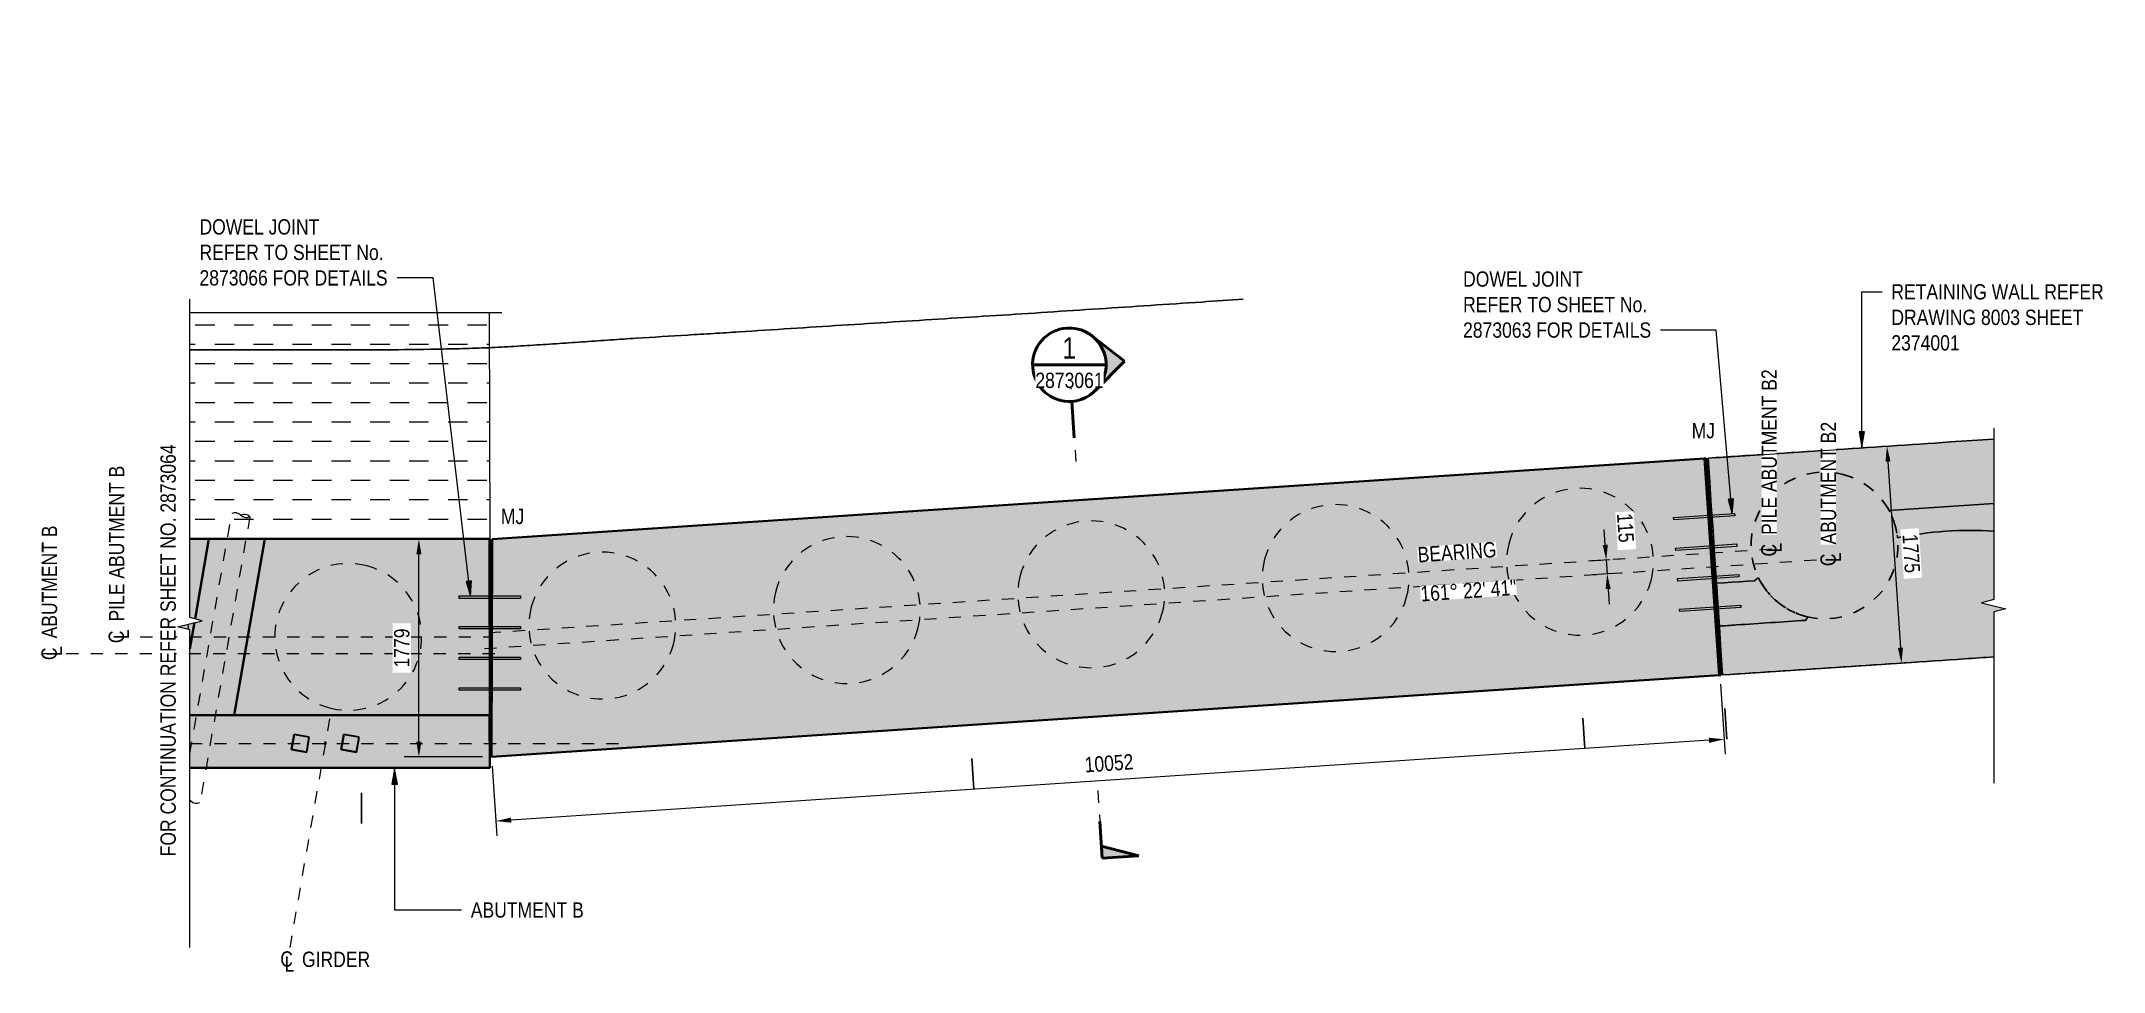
# Model space of a CAD drawing. Header units: metres. Extents: x 0 to 40, y 3 to 550.
# Drawn here: x 2.12 to 18.96, y 542.52 to 550.12 of the extents above.
import ezdxf

# ---------------------------------------------------------------- set-up
doc = ezdxf.new("R2010")
doc.units = ezdxf.units.M
for name, pattern in [('Dot_Section Line', [0.02, 0, -0.02]), ('Hidden', [0.004, 0.003, -0.001]), ('JacobsCenter', [0.015, 0.009, -0.0015, 0.003, -0.0015]), ('JacobsDash', [0.0045, 0.003, -0.0015]), ('JacobsGridLine', [0.0145, 0.01, -0.001, 0.0025, -0.001])]:
    doc.linetypes.add(name, pattern=pattern)
doc.layers.get('Defpoints').update_dxf_attribs({"color": 41})
for name, color, linetype, lineweight in [('A-ANNO-DIMS', 7, 'Continuous', 9), ('A-ANNO-NOTE', 7, 'Continuous', 9), ('A-DETL', 7, 'Continuous', 13), ('A-DETL-GENF', 7, 'Continuous', 9), ('A-GENM', 7, 'Continuous', 35), ('G-ANNO-TEXT', 7, 'Continuous', 9), ('S-BEAM', 7, 'Continuous', 50), ('S-BEAM-HDLN', 7, 'JacobsDash', 18), ('S-FNDN', 7, 'Continuous', 50), ('S-FNDN-HDLN', 7, 'JacobsDash', 18), ('S-GRID', 7, 'Continuous', 9)]:
    doc.layers.add(name, color=color, linetype=linetype, lineweight=lineweight)
doc.layers.add('G-ANNO-SYMB', color=7, linetype='Continuous', lineweight=35, true_color=0x0080ff)
doc.styles.add('Arial Narrow_2', font='ARIALN.TTF', dxfattribs={"height": 0.125})
doc.styles.add('Arial Narrow_3', font='ARIALN.TTF', dxfattribs={"height": 0.0025})
doc.styles.add('Arial Narrow_4', font='ARIALN.TTF', dxfattribs={"height": 0.125})
doc.styles.add('Arial Narrow_5', font='ARIALN.TTF', dxfattribs={"height": 0.175})
doc.dimstyles.new('Dimension_Standard_O__mm_', dxfattribs={"dimscale": 0.3048, "dimtxt": 0.127929, "dimasz": 0.410105, "dimexe": 0.393701, "dimexo": 0.246063, "dimgap": 0.246063, "dimtad": 1, "dimdec": 0, "dimlfac": 1000, "dimzin": 0, "dimdsep": 46, "dimtxsty": 'Arial Narrow_4', "dimsah": 1, "dimcen": 0.09, "dimaunit": 1, "dimadec": 4, "dimazin": 0, "dimtfac": 1, "dimtdec": 4, "dimtix": 1, "dimtmove": 2, "dimatfit": 3, "dimfxl": 1, "dimtvp": 1, "dimtfill": 1, "dimtolj": 1, "dimtzin": 0, "dimlwd": 18, "dimlwe": 18, "dimarcsym": 2})
doc.dimstyles.new('Dimension_Standard_O__mm__1', dxfattribs={"dimscale": 0.3048, "dimtxt": 0.127929, "dimasz": 0.410105, "dimexe": 0.393701, "dimexo": 0.246063, "dimgap": 0.246063, "dimtad": 1, "dimdec": 0, "dimlfac": 1000, "dimzin": 0, "dimdsep": 46, "dimtxsty": 'Arial Narrow_2', "dimsah": 1, "dimcen": 0.09, "dimaunit": 1, "dimadec": 4, "dimazin": 0, "dimtfac": 1, "dimtdec": 4, "dimtix": 1, "dimtmove": 0, "dimatfit": 3, "dimfxl": 1, "dimtvp": 1, "dimtfill": 1, "dimtolj": 1, "dimtzin": 0, "dimlwd": 18, "dimlwe": 18, "dimarcsym": 2})

# ---------------------------------------------------------------- blocks, each defined once
blk = doc.blocks.new('Foundations-Piles - Px-1200-66435275-DRG-2873065 - ABUTMENT B2 CONCRETE PLAN')
at = {"layer": 'A-GENM', "color": 253, "linetype": 'Hidden', "lineweight": 25, "true_color": 0xb4b4b3}
for start, end in [(0, 180), (180, 0)]:
    blk.add_arc((0, 0), 0.6, start, end, dxfattribs=at)
blk = doc.blocks.new('Top of Pavement - RL A - Top of Pavement - RL A-68818558-DRG-2873065 - ABUTMENT B2 CONCRETE PLAN')
at = {"layer": 'A-GENM', "color": 253, "lineweight": 25, "true_color": 0xa3a3a3}
blk.add_open_spline([(144.772, 10.987), (144.796, 10.896), (144.856, 10.67), (144.952, 10.308), (145.06, 9.901), (145.168, 9.494), (145.261, 9.156), (145.339, 8.886), (145.399, 8.685), (145.463, 8.484), (145.529, 8.284), (145.597, 8.085), (145.665, 7.886), (145.733, 7.687), (145.822, 7.422), (145.911, 7.155), (145.999, 6.889), (146.088, 6.624), (146.2, 6.291), (146.334, 5.892), (146.467, 5.494), (146.601, 5.095), (146.734, 4.696), (146.868, 4.297), (147.003, 3.899), (147.137, 3.5), (147.263, 3.127), (147.345, 2.887), (147.381, 2.78)], degree=3, knots=[0.61367853, 0.61367853, 0.61367853, 0.61367853, 0.61560694, 0.61849711, 0.62138728, 0.62427746, 0.62716763, 0.62861272, 0.6300578, 0.63150289, 0.63294798, 0.63439306, 0.63583815, 0.63728324, 0.63872832, 0.6416185, 0.64306358, 0.64450867, 0.64739884, 0.65028902, 0.65317919, 0.65606936, 0.65895954, 0.66184971, 0.66473988, 0.66763006, 0.67052023, 0.6728593, 0.6728593, 0.6728593, 0.6728593], dxfattribs=at)
blk = doc.blocks.new('T2DPAA-T2D-C3S-RS-M3D-100334_rvt-1-DRG-2873065 - ABUTMENT B2 CONCRETE PLAN')
at = {"layer": 'A-GENM', "lineweight": 5, "true_color": 0xf0f0e3, "transparency": 33554458}
blk.add_hatch(color=7, dxfattribs=at).paths.add_polyline_path([(-1094.977, 544.943), (-1092.763, 545.091), (-1092.763, 545.458), (-1092.663, 545.483), (-1092.863, 545.533), (-1092.763, 545.558), (-1092.763, 546.87), (-1095.095, 546.714), (-1094.977, 544.943)])
at = {"layer": 'A-ANNO-NOTE', "color": 253, "lineweight": 25, "true_color": 0xa3a3a3}
for p, q in [((-1094.958, 544.669), (-1094.942, 544.419)), ((-1094.958, 544.669), (-1094.942, 544.419)), ((-1096.118, 544.591), (-1096.101, 544.342)), ((-1096.118, 544.591), (-1096.101, 544.342)), ((-1101.107, 544.26), (-1101.091, 544.011)), ((-1101.107, 544.26), (-1101.091, 544.011)), ((-1106.09, 543.979), (-1106.09, 543.729)), ((-1106.09, 543.979), (-1106.09, 543.729))]:
    blk.add_line(p, q, dxfattribs=at)
at = {"layer": 'A-GENM', "color": 253, "lineweight": 25, "true_color": 0xb4b4b3}
blk.add_line((-1092.763, 546.343), (-1093.618, 546.286), dxfattribs=at)
at = {"layer": 'A-GENM', "color": 253, "lineweight": 25, "true_color": 0xb4b4b3, "flags": 128}
for points in [[(-1095.095, 546.714), (-1095.082, 546.517), (-1095.069, 546.321), (-1095.055, 546.124), (-1095.042, 545.927), (-1095.029, 545.73), (-1095.016, 545.533), (-1095.003, 545.337), (-1094.99, 545.14), (-1094.977, 544.943)], [(-1095.027, 545.692), (-1094.964, 545.696), (-1094.902, 545.7), (-1094.839, 545.704), (-1094.777, 545.708), (-1094.715, 545.712)], [(-1095.003, 545.342), (-1095.008, 545.412), (-1095.013, 545.482), (-1095.017, 545.552), (-1095.022, 545.622), (-1095.027, 545.692)], [(-1094.715, 545.712), (-1094.7, 545.726), (-1094.685, 545.739)], [(-1094.279, 545.416), (-1094.29, 545.403), (-1094.301, 545.389)]]:
    blk.add_lwpolyline(points, dxfattribs=at)
at = {"layer": 'A-GENM', "color": 253, "lineweight": 25, "true_color": 0xaeaeae, "flags": 128}
blk.add_lwpolyline([(-1094.977, 544.943), (-1094.99, 545.14), (-1095.003, 545.337), (-1095.016, 545.533), (-1095.029, 545.73), (-1095.042, 545.927), (-1095.055, 546.124), (-1095.069, 546.321), (-1095.082, 546.517), (-1095.095, 546.714)], dxfattribs=at)
at = {"layer": 'A-GENM', "color": 253, "lineweight": 25, "true_color": 0xb4b4b3}
for centre, radius, start, end in [((-1094.145, 546.001), 0.6, 27.1509, 28.4384), ((-1094.145, 546.001), 0.6, 19.2855, 23.8234), ((-1094.145, 546.001), 0.6, 11.4065, 15.8947), ((-1094.145, 546.001), 0.6, 6.0257, 8.0006), ((-1092.951, 543.124), 3, 86.3972, 101.485)]:
    blk.add_arc(centre, radius, start, end, dxfattribs=at)
for points, knots in [([(-1095.095, 546.714), (-1094.765, 546.736), (-1094.107, 546.78), (-1093.329, 546.832), (-1092.881, 546.862), (-1092.763, 546.87)], [0, 0, 0, 0, 0.05, 0.1, 0.1180175, 0.1180175, 0.1180175, 0.1180175]), ([(-1094.639, 545.661), (-1094.625, 545.64), (-1094.609, 545.619), (-1094.591, 545.599), (-1094.59, 545.598)], [0.1697735, 0.1697735, 0.1697735, 0.1697735, 0.3076923, 0.3183944, 0.3183944, 0.3183944, 0.3183944]), ([(-1094.522, 545.534), (-1094.505, 545.52), (-1094.484, 545.505), (-1094.463, 545.492), (-1094.46, 545.49)], [0.4918794, 0.4918794, 0.4918794, 0.4918794, 0.6153846, 0.6346993, 0.6346993, 0.6346993, 0.6346993]), ([(-1094.301, 545.389), (-1094.394, 545.383), (-1094.582, 545.37), (-1094.816, 545.355), (-1094.956, 545.345), (-1095.003, 545.342)], [0, 0, 0, 0, 0.4, 0.8, 1, 1, 1, 1]), ([(-1092.763, 545.091), (-1092.842, 545.085), (-1093.251, 545.058), (-1093.989, 545.009), (-1094.647, 544.965), (-1094.977, 544.943)], [0.8879353, 0.8879353, 0.8879353, 0.8879353, 0.9, 0.95, 1, 1, 1, 1])]:
    blk.add_open_spline(points, degree=3, knots=knots, dxfattribs=at)
at = {"layer": 'A-GENM', "color": 253, "lineweight": 25, "true_color": 0xaeaeae}
for points, knots in [([(-1095.095, 546.714), (-1094.436, 546.758), (-1093.659, 546.81), (-1092.881, 546.862), (-1092.763, 546.87)], [0, 0, 0, 0, 0.1, 0.1180175, 0.1180175, 0.1180175, 0.1180175]), ([(-1094.977, 544.943), (-1094.647, 544.965), (-1093.989, 545.009), (-1093.251, 545.058), (-1092.842, 545.085), (-1092.763, 545.091)], [0, 0, 0, 0, 0.05, 0.1, 0.1120647, 0.1120647, 0.1120647, 0.1120647])]:
    blk.add_open_spline(points, degree=3, knots=knots, dxfattribs=at)
at = {"layer": 'A-GENM', "color": 253, "lineweight": 25, "true_color": 0xb4b4b3}
for points in [[(-1094.685, 545.739), (-1094.685, 545.739), (-1094.685, 545.739), (-1094.685, 545.738)], [(-1094.684, 545.736), (-1094.671, 545.711), (-1094.658, 545.688), (-1094.642, 545.665)], [(-1094.585, 545.593), (-1094.568, 545.574), (-1094.549, 545.556), (-1094.529, 545.539)], [(-1094.452, 545.485), (-1094.43, 545.472), (-1094.408, 545.461), (-1094.384, 545.45)], [(-1094.375, 545.447), (-1094.352, 545.437), (-1094.328, 545.429), (-1094.304, 545.422)], [(-1094.294, 545.42), (-1094.289, 545.418), (-1094.284, 545.417), (-1094.279, 545.416)]]:
    blk.add_open_spline(points, degree=3, dxfattribs=at)
at = {"layer": 'A-GENM', "color": 253, "lineweight": 25, "true_color": 0xa3a3a3, "rotation": 75.11694444444424}
for name, p in [('Top of Pavement - RL A - Top of Pavement - RL A-68818558-DRG-2873065 - ABUTMENT B2 CONCRETE PLAN', (-1134.058, 404.862)), ('Foundations-Piles - Px-1200-66435275-DRG-2873065 - ABUTMENT B2 CONCRETE PLAN', (-1094.145, 546.001))]:
    blk.add_blockref(name, p, dxfattribs=at)
blk = doc.blocks.new('05_SFO_BPE_Twin_Pedestal_Sq125_CS_BR08-ABUT_B - 525 Wide Pedestal _125L x 125W x20H_-6054781-DRG-2873065 - ABUTMENT B2 CONCRETE PLAN')
at = {"layer": 'S-FNDN-HDLN', "lineweight": 35}
for p, q in [((-1106.396, 544.385), (-1106.386, 544.384)), ((-1106.386, 544.384), (-1106.389, 544.369)), ((-1106.388, 544.374), (-1106.386, 544.384)), ((-1106.386, 544.384), (-1106.383, 544.399)), ((-1106.376, 544.382), (-1106.386, 544.384))]:
    blk.add_line(p, q, dxfattribs=at)
blk = doc.blocks.new('01_SFO_FRP_Pile_CastInPlace_CS_BR08 - CAST-IN-PLACE PILE - 1200-8642320-DRG-2873065 - ABUTMENT B2 CONCRETE PLAN')
at = {"layer": 'S-FNDN-HDLN', "color": 253, "true_color": 0x9e9e9e}
for start, end in [(90, 270), (270, 90)]:
    blk.add_arc((0, 0), 0.6, start, end, dxfattribs=at)
blk = doc.blocks.new('01_SFO_FRP_Pile_CastInPlace_CS_BR08 - CAST-IN-PLACE PILE - 1200-8642276-DRG-2873065 - ABUTMENT B2 CONCRETE PLAN')
at = {"layer": 'S-FNDN-HDLN', "color": 253, "true_color": 0x9e9e9e}
blk.add_arc((0, 0), 0.6, 20.6737, 24.8451, dxfattribs=at)
blk = doc.blocks.new('01_SFO_FRP_Pile_CastInPlace_CS_BR08 - CAST-IN-PLACE PILE - 1200-8642523-DRG-2873065 - ABUTMENT B2 CONCRETE PLAN')
at = {"layer": 'S-FNDN-HDLN', "color": 253, "true_color": 0x9e9e9e}
for start, end in [(90, 270), (270, 90)]:
    blk.add_arc((0, 0), 0.6, start, end, dxfattribs=at)
blk = doc.blocks.new('01_SFO_FRP_Pile_CastInPlace_CS_BR08 - CAST-IN-PLACE PILE - 1200-8642364-DRG-2873065 - ABUTMENT B2 CONCRETE PLAN')
at = {"layer": 'S-FNDN-HDLN', "color": 253, "true_color": 0x9e9e9e}
for start, end in [(90, 270), (270, 90)]:
    blk.add_arc((0, 0), 0.6, start, end, dxfattribs=at)
blk = doc.blocks.new('01_SFO_FRP_Pile_CastInPlace_CS_BR08 - CAST-IN-PLACE PILE - 1200-8661263-DRG-2873065 - ABUTMENT B2 CONCRETE PLAN')
at = {"layer": 'S-FNDN-HDLN', "color": 253, "true_color": 0x9e9e9e}
for start, end in [(90, 270), (270, 90)]:
    blk.add_arc((0, 0), 0.6, start, end, dxfattribs=at)
blk = doc.blocks.new('01_SFO_FRP_Pile_CastInPlace_CS_BR08 - CAST-IN-PLACE PILE - 1200-8642427-DRG-2873065 - ABUTMENT B2 CONCRETE PLAN')
at = {"layer": 'S-FNDN-HDLN', "color": 253, "true_color": 0x9e9e9e}
for start, end in [(90, 270), (270, 90)]:
    blk.add_arc((0, 0), 0.6, start, end, dxfattribs=at)
blk = doc.blocks.new('01_SFO_FRP_Pile_CastInPlace_CS_BR08 - CAST-IN-PLACE PILE - 1200-8642486-DRG-2873065 - ABUTMENT B2 CONCRETE PLAN')
at = {"layer": 'S-FNDN-HDLN', "color": 253, "true_color": 0x9e9e9e}
for start, end in [(90, 270), (270, 90)]:
    blk.add_arc((0, 0), 0.6, start, end, dxfattribs=at)
blk = doc.blocks.new('CS_DET_Pile-Column_BreakLine - Tubular BreakLine-5603105-DRG-2873065 - ABUTMENT B2 CONCRETE PLAN')
at = {"layer": 'A-DETL-GENF', "lineweight": 18}
for centre, start, end in [((0.038, -0.05), 52.9573, 127.0427), ((0.113, -0.05), 52.9573, 127.0427), ((0.113, 0.05), 232.9573, 307.0427)]:
    blk.add_arc(centre, 0.0622, start, end, dxfattribs=at)
blk = doc.blocks.new('CS_DET_Pile-Column_BreakLine - Tubular BreakLine-6728243-DRG-2873065 - ABUTMENT B2 CONCRETE PLAN')
at = {"layer": 'A-DETL-GENF', "lineweight": 18}
for centre, radius, start, end in [((0.038, -0.05), 0.0622, 52.9573, 127.0427), ((0.113, -0.05), 0.0623, 118.4213, 127.0427), ((0.113, 0.05), 0.0623, 232.9573, 243.0804)]:
    blk.add_arc(centre, radius, start, end, dxfattribs=at)
blk = doc.blocks.new('BREAK LINE - INPUT VIEW SCALE_R13 - Std Break-7808832-DRG-2873065 - ABUTMENT B2 CONCRETE PLAN')
at = {"layer": 'A-DETL-GENF'}
blk.add_line((2.447, 0), (-0.1, 0), dxfattribs=at)
blk = doc.blocks.new('BREAK LINE - INPUT VIEW SCALE_R13 - Std Break-8009217-DRG-2873065 - ABUTMENT B2 CONCRETE PLAN')
at = {"layer": 'A-DETL-GENF'}
for p, q in [((2.58, 0), (-0.021, 0)), ((2.605, 0.1), (2.58, 0)), ((2.655, -0.1), (2.605, 0.1)), ((2.68, 0), (2.655, -0.1)), ((5.274, 0), (2.68, 0))]:
    blk.add_line(p, q, dxfattribs=at)
blk = doc.blocks.new('BREAK LINE - INPUT VIEW SCALE_R13 - Std Break-8201503-DRG-2873065 - ABUTMENT B2 CONCRETE PLAN')
at = {"layer": 'A-DETL-GENF'}
for p, q in [((-0.1, 0), (1.3, 0)), ((1.3, 0), (1.325, -0.1)), ((1.325, -0.1), (1.375, 0.1)), ((1.375, 0.1), (1.4, 0)), ((1.4, 0), (2.8, 0))]:
    blk.add_line(p, q, dxfattribs=at)
blk = doc.blocks.new('CS_Annot_Centreline Symbol2 - CS_Annot_Centreline Symbol-5074296-DRG-2873065 - ABUTMENT B2 CONCRETE PLAN')
at = {"layer": 'A-ANNO-NOTE', "char_height": 0.0025, "attachment_point": 1, "style": 'Arial Narrow_3'}
for s, insert, width in [('C  ', (-0.00109, 0.00476), 0.0044093), ('L', (-0.00041, 0.00392), 0.0019241)]:
    blk.add_mtext(s, dxfattribs=dict(at, insert=insert, width=width))
blk = doc.blocks.new('DIMBLOCK1-DRG-2873065 - ABUTMENT B2 CONCRETE PLAN')
at = {"layer": 'A-ANNO-DIMS', "color": 0, "lineweight": 18, "transparency": 16777216}
for p, q in [((14.889, 546.007), (14.881, 546.131)), ((14.926, 545.884), (14.777, 545.874)), ((14.953, 545.773), (14.785, 545.762)), ((14.912, 545.645), (14.921, 545.52))]:
    blk.add_line(p, q, dxfattribs=at)
at = {"layer": 'A-ANNO-DIMS', "color": 0, "transparency": 16777216}
blk.add_solid([(14.933, 545.646), (14.892, 545.644), (14.904, 545.77)], dxfattribs=at)
at = {"layer": 'Defpoints', "color": 0, "transparency": 16777216}
for p in [(14.904, 545.77), (15.028, 545.778)]:
    blk.add_point(p, dxfattribs=at)
at = {"layer": 'A-ANNO-DIMS', "color": 0, "lineweight": 18, "transparency": 16777216, "insert": (15.109, 546.268), "char_height": 0.125, "width": 0.2851, "attachment_point": 1, "rotation": 273.739, "line_spacing_factor": 0.974696, "style": 'Arial Narrow_4', "bg_fill": 3, "box_fill_scale": 1.1, "bg_fill_color": 256, "bg_fill_true_color": 13158600, "bg_fill_transparency": 0}
blk.add_mtext('\\A1;\u200c115', dxfattribs=at)
at = {"layer": 'A-ANNO-DIMS', "color": 0, "lineweight": 18, "transparency": 16777216}
blk.add_line((14.897, 545.882), (14.904, 545.77), dxfattribs=at)
at = {"layer": 'A-ANNO-DIMS', "color": 0, "transparency": 16777216}
blk.add_solid([(14.91, 546.008), (14.868, 546.005), (14.897, 545.882)], dxfattribs=at)
at = {"layer": 'Defpoints', "color": 0, "transparency": 16777216}
blk.add_point((15, 545.889), dxfattribs=at)
blk = doc.blocks.new('Section - sectionTail-4870194-DRG-2873065 - ABUTMENT B2 CONCRETE PLAN')
at = {"layer": 'G-ANNO-SYMB', "lineweight": 9}
blk.add_hatch(color=7, dxfattribs=at).paths.add_polyline_path([(-0.006, 0.006), (-0.004, 0), (-0.006, 0)])
at = {"layer": 'G-ANNO-SYMB', "color": 7, "lineweight": 50}
for p, q in [((-0.006, 0.006), (-0.006, 0)), ((-0.004, 0), (-0.006, 0.006)), ((-0.006, 0), (-0.004, 0)), ((-0.006, 0), (0, 0))]:
    blk.add_line(p, q, dxfattribs=at)
blk = doc.blocks.new('Section - SectionHead-4898858-DRG-2873065 - ABUTMENT B2 CONCRETE PLAN')
at = {"layer": 'G-ANNO-SYMB', "lineweight": 9}
h = blk.add_hatch(color=7, dxfattribs=at)
edge = h.paths.add_edge_path()
edge.add_line((-0.002, 0.009), (0.00247, 0.004))
edge.add_arc((-0.002, 0), 0.006, 41.8277, 138.1723)
edge.add_line((-0.00647, 0.004), (-0.002, 0.009))
at = {"layer": 'G-ANNO-SYMB', "color": 7, "lineweight": 50}
for p, q in [((-0.002, 0.009), (-0.00647, 0.004)), ((0.00247, 0.004), (-0.002, 0.009)), ((0.004, 0), (0.01, 0))]:
    blk.add_line(p, q, dxfattribs=at)
for start, end in [(360, 180), (180, 360)]:
    blk.add_arc((-0.002, 0), 0.006, start, end, dxfattribs=at)
blk = doc.blocks.new('DIMBLOCK2-DRG-2873065 - ABUTMENT B2 CONCRETE PLAN')
at = {"layer": 'A-ANNO-DIMS', "color": 0, "lineweight": 18, "transparency": 16777216}
for p, q in [((15.789, 546.718), (17.309, 546.819)), ((17.197, 546.687), (17.299, 545.165)), ((15.907, 544.947), (17.427, 545.048))]:
    blk.add_line(p, q, dxfattribs=at)
at = {"layer": 'A-ANNO-DIMS', "color": 0, "transparency": 16777216}
for points in [[(17.218, 546.688), (17.177, 546.685), (17.189, 546.812)], [(17.32, 545.167), (17.278, 545.164), (17.307, 545.04)]]:
    blk.add_solid(points, dxfattribs=at)
at = {"layer": 'Defpoints', "color": 0, "transparency": 16777216}
for p in [(15.714, 546.713), (17.307, 545.04), (15.832, 544.942)]:
    blk.add_point(p, dxfattribs=at)
at = {"layer": 'A-ANNO-DIMS', "color": 0, "lineweight": 18, "transparency": 16777216, "insert": (17.387, 545.935), "char_height": 0.125, "width": 0.38013, "attachment_point": 5, "rotation": 273.8141, "style": 'Arial Narrow_2', "bg_fill": 3, "box_fill_scale": 1.1, "bg_fill_color": 256, "bg_fill_true_color": 13158600, "bg_fill_transparency": 0}
blk.add_mtext('\\A1;1775', dxfattribs=at)
blk = doc.blocks.new('DIMBLOCK3-DRG-2873065 - ABUTMENT B2 CONCRETE PLAN')
at = {"layer": 'A-ANNO-DIMS', "color": 0, "lineweight": 18, "transparency": 16777216}
for p, q in [((15.831, 544.867), (15.869, 544.297)), ((15.736, 544.409), (5.956, 543.757)), ((5.801, 544.198), (5.839, 543.629))]:
    blk.add_line(p, q, dxfattribs=at)
at = {"layer": 'A-ANNO-DIMS', "color": 0, "transparency": 16777216}
for points in [[(15.734, 544.43), (15.737, 544.388), (15.861, 544.417)], [(5.954, 543.778), (5.957, 543.736), (5.831, 543.749)]]:
    blk.add_solid(points, dxfattribs=at)
at = {"layer": 'Defpoints', "color": 0, "transparency": 16777216}
for p in [(15.826, 544.942), (5.796, 544.273), (5.831, 543.749)]:
    blk.add_point(p, dxfattribs=at)
at = {"layer": 'A-ANNO-DIMS', "color": 0, "lineweight": 18, "transparency": 16777216, "insert": (10.837, 544.221), "char_height": 0.125, "width": 0.47516, "attachment_point": 5, "rotation": 3.8141, "style": 'Arial Narrow_2', "bg_fill": 3, "box_fill_scale": 1.1, "bg_fill_color": 256, "bg_fill_true_color": 13158600, "bg_fill_transparency": 0}
blk.add_mtext('\\A1;10052', dxfattribs=at)
blk = doc.blocks.new('DIMBLOCK4-DRG-2873065 - ABUTMENT B2 CONCRETE PLAN')
at = {"layer": 'A-ANNO-DIMS', "color": 0, "lineweight": 18, "transparency": 16777216}
for p, q in [((5.724, 546.052), (5.082, 546.052)), ((5.202, 544.398), (5.202, 545.927)), ((5.721, 544.273), (5.082, 544.273))]:
    blk.add_line(p, q, dxfattribs=at)
at = {"layer": 'A-ANNO-DIMS', "color": 0, "transparency": 16777216}
for points in [[(5.181, 545.927), (5.223, 545.927), (5.202, 546.052)], [(5.181, 544.398), (5.223, 544.398), (5.202, 544.273)]]:
    blk.add_solid(points, dxfattribs=at)
at = {"layer": 'Defpoints', "color": 0, "transparency": 16777216}
for p in [(5.202, 546.052), (5.799, 546.052), (5.796, 544.273)]:
    blk.add_point(p, dxfattribs=at)
at = {"layer": 'A-ANNO-DIMS', "color": 0, "lineweight": 18, "transparency": 16777216, "insert": (5.063, 545.163), "char_height": 0.125, "width": 0.38013, "attachment_point": 5, "rotation": 90, "style": 'Arial Narrow_2', "bg_fill": 3, "box_fill_scale": 1.1, "bg_fill_color": 256, "bg_fill_true_color": 13158600, "bg_fill_transparency": 0}
blk.add_mtext('\\A1;1779', dxfattribs=at)

msp = doc.modelspace()

# ---------------------------------------------------------------- hatches: boundary and pattern name
at = {"layer": 'A-DETL-GENF'}
h = msp.add_hatch(dxfattribs=at)
h.set_pattern_fill('FP_1', color=256, style=0, pattern_type=2)
h.set_pattern_definition([(0, (-182.8373, -635.677), (0.15875, 0.15875), [0.15875, -0.15875])])
h.paths.add_polyline_path([(5.7785, 546.0535), (5.7836, 546.0535), (5.7793, 547.9038), (3.332, 547.9038), (3.332, 546.0536), (5.7785, 546.0536)])
at = {"layer": 'A-DETL-GENF', "true_color": 0xc0c0c0}
for points in [[(5.7801, 544.6137), (5.7869, 544.6141), (5.7836, 546.0535), (5.7785, 546.0535), (5.7801, 544.6138)], [(5.7962, 544.273), (5.7976, 545.0619), (5.7859, 545.0611), (5.7869, 544.6137), (5.7801, 544.6135), (5.7806, 544.5059), (5.7931, 544.3189)]]:
    msp.add_hatch(color=9, dxfattribs=at).paths.add_polyline_path(points)
h = msp.add_hatch(color=9, dxfattribs=at)
h.paths.add_polyline_path([(4.2856, 544.3113), (4.2859, 544.3113), (4.3074, 544.4345), (4.1839, 544.4559), (4.1628, 544.3327), (4.1843, 544.329)])
h.paths.add_polyline_path([(4.6915, 544.3113), (4.6919, 544.3113), (4.7133, 544.4345), (4.5899, 544.4559), (4.5688, 544.3327), (4.5884, 544.3293)])
at = {"layer": 'G-ANNO-TEXT'}
for points in [[(16.9849, 546.8046), (17.007, 546.9296), (16.9629, 546.9296)], [(15.9245, 546.2564), (15.9356, 546.3828), (15.8917, 546.379)], [(5.6234, 545.5852), (5.6308, 545.712), (5.587, 545.7068)], [(5.0041, 544.1744), (4.9821, 544.0494), (5.0262, 544.0494)]]:
    msp.add_hatch(color=256, dxfattribs=at).paths.add_polyline_path(points)
at = {"layer": 'S-BEAM', "true_color": 0xc0c0c0}
msp.add_hatch(color=9, dxfattribs=at).paths.add_polyline_path([(5.7962, 544.273), (15.8177, 544.9411), (15.6997, 546.7122), (5.7995, 546.0522), (5.797, 544.7028)])
at = {"layer": 'S-BEAM', "lineweight": 5, "true_color": 0xc0c0c0}
for points in [[(15.8177, 544.9411), (15.8322, 544.9421), (15.7141, 546.7132), (15.6997, 546.7122), (15.8177, 544.9417)], [(3.332, 544.6136), (5.7801, 544.6136), (5.7785, 546.0536), (3.332, 546.0536), (3.332, 545.4113), (3.432, 545.3863), (3.232, 545.3363), (3.332, 545.3113), (3.332, 544.7028)]]:
    msp.add_hatch(color=9, dxfattribs=at).paths.add_polyline_path(points)
h = msp.add_hatch(color=9, dxfattribs=at)
h.paths.add_polyline_path([(3.332, 544.1836), (5.7806, 544.1836), (5.7796, 544.6136), (3.332, 544.6136), (3.332, 544.5243)])
h.paths.add_polyline_path([(4.2856, 544.3113), (4.1625, 544.3328), (4.1843, 544.4559), (4.3074, 544.4345), (4.2859, 544.3113)])
h.paths.add_polyline_path([(4.6919, 544.3113), (4.6915, 544.3113), (4.5684, 544.3328), (4.5902, 544.4559), (4.7133, 544.4345), (4.6956, 544.3328)])

# ---------------------------------------------------------------- linework, layer by layer
at = {"layer": 'A-DETL', "lineweight": 18}
for p, q in [((5.7836, 546.0535), (5.7793, 547.9038)), ((15.4464, 546.2293), (15.9452, 546.2625)), ((15.4477, 546.2093), (15.4464, 546.2293)), ((15.9466, 546.2426), (15.4477, 546.2093)), ((15.9452, 546.2625), (15.9466, 546.2426)), ((3.332, 546.0535), (5.7836, 546.0535)), ((15.463, 545.9798), (15.9619, 546.0131)), ((15.4643, 545.9599), (15.463, 545.9798)), ((15.9632, 545.9931), (15.4643, 545.9599)), ((15.9619, 546.0131), (15.9632, 545.9931)), ((15.4796, 545.7304), (15.9785, 545.7637)), ((15.4809, 545.7104), (15.4796, 545.7304)), ((15.9798, 545.7437), (15.4809, 545.7104)), ((15.9785, 545.7637), (15.9798, 545.7437)), ((5.532, 545.5885), (6.032, 545.5885)), ((5.532, 545.5685), (5.532, 545.5885)), ((6.032, 545.5685), (5.532, 545.5685)), ((6.032, 545.5885), (6.032, 545.5685)), ((15.4962, 545.4809), (15.9951, 545.5142)), ((15.4976, 545.461), (15.4962, 545.4809)), ((15.9965, 545.4943), (15.4976, 545.461)), ((15.9951, 545.5142), (15.9965, 545.4943)), ((5.532, 545.3385), (6.032, 545.3385)), ((5.532, 545.3185), (5.532, 545.3385)), ((6.032, 545.3185), (5.532, 545.3185)), ((6.032, 545.3385), (6.032, 545.3185)), ((5.532, 545.0885), (6.032, 545.0885)), ((5.532, 545.0685), (5.532, 545.0885)), ((6.032, 545.0685), (5.532, 545.0685)), ((6.032, 545.0885), (6.032, 545.0685)), ((5.532, 544.8385), (6.032, 544.8385)), ((5.532, 544.8185), (5.532, 544.8385)), ((6.032, 544.8185), (5.532, 544.8185)), ((6.032, 544.8385), (6.032, 544.8185))]:
    msp.add_line(p, q, dxfattribs=at)
at = {"layer": 'A-DETL', "color": 143, "linetype": 'JacobsDash', "lineweight": 18, "true_color": 0x78aac8}
for p, q in [((3.332, 544.299), (3.6739, 546.2613)), ((3.8216, 546.2355), (3.4149, 543.9007))]:
    msp.add_line(p, q, dxfattribs=at)
at = {"layer": 'A-DETL', "lineweight": 35}
for p, q in [((5.7836, 546.0535), (3.332, 546.0535)), ((5.7869, 544.6137), (5.7836, 546.0535)), ((3.332, 544.6137), (5.7869, 544.6137)), ((5.779, 544.6136), (3.332, 544.6136)), ((5.78, 544.1836), (5.779, 544.6136)), ((3.332, 544.1836), (5.78, 544.1836))]:
    msp.add_line(p, q, dxfattribs=at)
at = {"layer": 'A-DETL', "linetype": 'JacobsCenter'}
for p, q in [((15.0104, 545.8894), (15.0004, 545.8887)), ((15.0178, 545.7773), (15.0278, 545.7779))]:
    msp.add_line(p, q, dxfattribs=at)
at = {"layer": 'A-DETL', "linetype": 'JacobsCenter', "lineweight": 18}
for p, q in [((4.4726, 544.5836), (4.1474, 542.7171)), ((3.332, 544.3835), (6.9042, 544.3835))]:
    msp.add_line(p, q, dxfattribs=at)
at = {"layer": 'G-ANNO-SYMB', "color": 7, "lineweight": 50}
msp.add_line((10.2132, 547.4775), (10.8132, 547.4775), dxfattribs=at)
at = {"layer": 'G-ANNO-SYMB', "color": 7, "linetype": 'Dot_Section Line', "lineweight": 9, "true_color": 0xffffff}
for p, q in [((10.5199, 547.3777), (10.566, 546.6859)), ((10.7451, 543.9992), (10.7621, 543.7447))]:
    msp.add_line(p, q, dxfattribs=at)
at = {"layer": 'G-ANNO-TEXT'}
for p, q in [((5.1554, 548.1871), (5.0235, 548.1871)), ((5.3196, 548.1871), (5.1554, 548.1871)), ((5.6234, 545.5852), (5.3196, 548.1871)), ((16.9849, 548.0729), (17.1501, 548.0729)), ((15.4727, 547.7608), (15.3408, 547.7608)), ((15.7936, 547.7608), (15.4727, 547.7608)), ((17.007, 546.9296), (16.9629, 546.9296)), ((5.6308, 545.712), (5.587, 545.7068)), ((5.587, 545.7068), (5.6234, 545.5852)), ((5.6234, 545.5852), (5.6308, 545.712)), ((5.0041, 544.1744), (4.9821, 544.0494)), ((5.0262, 544.0494), (5.0041, 544.1744)), ((5.0041, 544.1744), (5.0041, 543.0228)), ((4.9821, 544.0494), (5.0262, 544.0494)), ((5.0041, 543.0228), (5.5509, 543.0228))]:
    msp.add_line(p, q, dxfattribs=at)
at = {"layer": 'S-BEAM', "lineweight": 40}
for p, q in [((15.6997, 546.7122), (5.7995, 546.0522)), ((15.7141, 546.7132), (15.6997, 546.7122)), ((15.8177, 544.9411), (15.6997, 546.7122)), ((15.8322, 544.9421), (15.7141, 546.7132)), ((3.332, 546.0536), (5.7785, 546.0536)), ((5.7785, 546.0536), (5.7801, 544.6136)), ((5.7995, 546.0522), (5.7962, 544.273)), ((5.7962, 544.273), (15.8177, 544.9411)), ((15.8261, 544.9417), (15.8177, 544.9411)), ((15.8322, 544.9421), (15.8261, 544.9417)), ((5.7801, 544.6136), (3.332, 544.6136)), ((5.7806, 544.1836), (5.7801, 544.6136)), ((3.332, 544.1836), (5.7796, 544.1836)), ((5.7796, 544.1836), (5.7806, 544.1836))]:
    msp.add_line(p, q, dxfattribs=at)
at = {"layer": 'S-BEAM-HDLN', "linetype": 'Continuous', "lineweight": 40}
for p, q in [((3.3745, 545.4007), (3.4882, 546.0536)), ((3.945, 546.0536), (3.6941, 544.6136)), ((3.332, 545.1568), (3.3692, 545.3706))]:
    msp.add_line(p, q, dxfattribs=at)
at = {"layer": 'S-FNDN', "lineweight": 35}
for p, q in [((4.1625, 544.3328), (4.1839, 544.4559)), ((4.1843, 544.4559), (4.1628, 544.3328)), ((4.1839, 544.4559), (4.1843, 544.4559)), ((4.3074, 544.4345), (4.1843, 544.4559)), ((4.5684, 544.3328), (4.5899, 544.4559)), ((4.5902, 544.4559), (4.5688, 544.3328)), ((4.5899, 544.4559), (4.5902, 544.4559)), ((4.7133, 544.4345), (4.5902, 544.4559)), ((4.2856, 544.3113), (4.1625, 544.3328)), ((4.1625, 544.3328), (4.1628, 544.3328)), ((4.1628, 544.3328), (4.2859, 544.3113)), ((4.2857, 544.3113), (4.2856, 544.3113)), ((4.2859, 544.3113), (4.3074, 544.4345)), ((4.6915, 544.3113), (4.5684, 544.3328)), ((4.5684, 544.3328), (4.5688, 544.3328)), ((4.5688, 544.3328), (4.6919, 544.3113)), ((4.6916, 544.3113), (4.6915, 544.3113)), ((4.6919, 544.3113), (4.7133, 544.4345))]:
    msp.add_line(p, q, dxfattribs=at)
at = {"layer": 'S-GRID', "linetype": 'JacobsGridLine', "lineweight": 18}
for p, q in [((5.7371, 545.1586), (16.648, 545.886)), ((16.2485, 545.97), (5.78, 545.2859)), ((2.7273, 545.2536), (5.78, 545.2536)), ((2.1226, 545.1185), (5.8425, 545.1185))]:
    msp.add_line(p, q, dxfattribs=at)

# ---------------------------------------------------------------- block references
at = {"lineweight": 5}
msp.add_blockref('T2DPAA-T2D-C3S-RS-M3D-100334_rvt-1-DRG-2873065 - ABUTMENT B2 CONCRETE PLAN', (1110.8237, 0), dxfattribs=at)
at = {"layer": 'A-ANNO-NOTE', "xscale": 50.00000000000001, "yscale": 50.00000000000001, "zscale": 50.00000000000001, "rotation": 90.00000000000674}
for p in [(16.4, 545.9645), (16.884, 545.886), (2.9067, 545.2568), (2.3586, 545.1185)]:
    msp.add_blockref('CS_Annot_Centreline Symbol2 - CS_Annot_Centreline Symbol-5074296-DRG-2873065 - ABUTMENT B2 CONCRETE PLAN', p, dxfattribs=at)
at = {"layer": 'A-ANNO-NOTE', "xscale": 50, "yscale": 50, "zscale": 50}
msp.add_blockref('CS_Annot_Centreline Symbol2 - CS_Annot_Centreline Symbol-5074296-DRG-2873065 - ABUTMENT B2 CONCRETE PLAN', (4.1249, 542.447), dxfattribs=at)
at = {"layer": 'A-DETL-GENF'}
for name, p, rotation in [('BREAK LINE - INPUT VIEW SCALE_R13 - Std Break-8009217-DRG-2873065 - ABUTMENT B2 CONCRETE PLAN', (3.332, 547.9913), 270.0000000000018), ('BREAK LINE - INPUT VIEW SCALE_R13 - Std Break-7808832-DRG-2873065 - ABUTMENT B2 CONCRETE PLAN', (5.7795, 547.9038), 180), ('BREAK LINE - INPUT VIEW SCALE_R13 - Std Break-8201503-DRG-2873065 - ABUTMENT B2 CONCRETE PLAN', (18.061, 546.8581), 269.9999999999987), ('CS_DET_Pile-Column_BreakLine - Tubular BreakLine-5603105-DRG-2873065 - ABUTMENT B2 CONCRETE PLAN', (3.6739, 546.2615), 350.1169444444405), ('CS_DET_Pile-Column_BreakLine - Tubular BreakLine-6728243-DRG-2873065 - ABUTMENT B2 CONCRETE PLAN', (3.4148, 543.9005), 170.116944444465)]:
    msp.add_blockref(name, p, dxfattribs=dict(at, rotation=rotation))
at = {"layer": 'G-ANNO-SYMB', "color": 7, "lineweight": 50, "xscale": 49.99999999999997, "yscale": 49.99999999999997, "zscale": 49.99999999999997, "rotation": 273.8141098551241}
msp.add_blockref('Section - SectionHead-4898858-DRG-2873065 - ABUTMENT B2 CONCRETE PLAN', (10.5199, 547.3777), dxfattribs=at)
at = {"layer": 'G-ANNO-SYMB', "color": 7, "lineweight": 50, "extrusion": (0, 0, -1), "xscale": 49.99999999999997, "yscale": 49.99999999999997, "zscale": 49.99999999999997, "rotation": 86.18589014487614}
msp.add_blockref('Section - sectionTail-4870194-DRG-2873065 - ABUTMENT B2 CONCRETE PLAN', (-10.7621, 543.7447), dxfattribs=at)
at = {"layer": 'S-FNDN-HDLN', "color": 253, "true_color": 0x9e9e9e}
for name, p, rotation in [('01_SFO_FRP_Pile_CastInPlace_CS_BR08 - CAST-IN-PLACE PILE - 1200-8642523-DRG-2873065 - ABUTMENT B2 CONCRETE PLAN', (14.6829, 545.8677), 75.11694444444424), ('01_SFO_FRP_Pile_CastInPlace_CS_BR08 - CAST-IN-PLACE PILE - 1200-8642427-DRG-2873065 - ABUTMENT B2 CONCRETE PLAN', (10.6918, 545.6016), 75.11694444444424), ('01_SFO_FRP_Pile_CastInPlace_CS_BR08 - CAST-IN-PLACE PILE - 1200-8642486-DRG-2873065 - ABUTMENT B2 CONCRETE PLAN', (12.6874, 545.7347), 75.11694444444424), ('01_SFO_FRP_Pile_CastInPlace_CS_BR08 - CAST-IN-PLACE PILE - 1200-8661263-DRG-2873065 - ABUTMENT B2 CONCRETE PLAN', (8.6959, 545.473), 75.11694444444424), ('01_SFO_FRP_Pile_CastInPlace_CS_BR08 - CAST-IN-PLACE PILE - 1200-8642320-DRG-2873065 - ABUTMENT B2 CONCRETE PLAN', (4.6252, 545.2536), 345.1169444444436), ('01_SFO_FRP_Pile_CastInPlace_CS_BR08 - CAST-IN-PLACE PILE - 1200-8642364-DRG-2873065 - ABUTMENT B2 CONCRETE PLAN', (6.7, 545.346), 75.11694444444424), ('01_SFO_FRP_Pile_CastInPlace_CS_BR08 - CAST-IN-PLACE PILE - 1200-8642276-DRG-2873065 - ABUTMENT B2 CONCRETE PLAN', (2.7256, 545.2536), 345.1169444444436)]:
    msp.add_blockref(name, p, dxfattribs=dict(at, rotation=rotation))
at = {"layer": 'S-FNDN-HDLN', "lineweight": 35}
msp.add_blockref('05_SFO_BPE_Twin_Pedestal_Sq125_CS_BR08-ABUT_B - 525 Wide Pedestal _125L x 125W x20H_-6054781-DRG-2873065 - ABUTMENT B2 CONCRETE PLAN', (1110.8237, 0), dxfattribs=at)

# ---------------------------------------------------------------- next in the draw order: texts
at = {"layer": 'A-ANNO-NOTE', "char_height": 0.125, "attachment_point": 1, "rotation": 90, "style": 'Arial Narrow_2', "bg_fill": 3, "box_fill_scale": 1, "bg_fill_color": 256, "bg_fill_true_color": 13158600, "bg_fill_transparency": 0}
for s, insert in [('PILE ABUTMENT B2', (16.1647, 546.087)), ('ABUTMENT B2', (16.6487, 546.0085)), ('PILE ABUTMENT B', (2.6714, 545.3793)), ('ABUTMENT B', (2.1233, 545.241))]:
    msp.add_mtext(s, dxfattribs=dict(at, insert=insert))
at = {"layer": 'A-ANNO-NOTE', "insert": (4.2474, 542.6823), "char_height": 0.125, "attachment_point": 1, "style": 'Arial Narrow_2', "bg_fill": 3, "box_fill_scale": 1, "bg_fill_color": 256, "bg_fill_true_color": 13158600, "bg_fill_transparency": 0}
msp.add_mtext('GIRDER', dxfattribs=at)
at = {"layer": 'G-ANNO-SYMB', "color": 7, "lineweight": 9, "insert": (10.4569, 547.7023), "char_height": 0.175, "attachment_point": 1, "style": 'Arial Narrow_5', "bg_fill": 3, "box_fill_scale": 1, "bg_fill_color": 256, "bg_fill_transparency": 0}
msp.add_mtext('1', dxfattribs=at)
at = {"layer": 'G-ANNO-SYMB', "color": 7, "lineweight": 9, "insert": (10.2354, 547.4123), "char_height": 0.125, "attachment_point": 1, "style": 'Arial Narrow_2', "bg_fill": 3, "box_fill_scale": 1, "bg_fill_color": 256, "bg_fill_true_color": 13158600, "bg_fill_transparency": 0}
msp.add_mtext('2873061', dxfattribs=at)
at = {"layer": 'G-ANNO-TEXT', "char_height": 0.125, "attachment_point": 1, "style": 'Arial Narrow_2', "bg_fill": 3, "box_fill_scale": 1, "bg_fill_color": 256, "bg_fill_true_color": 13158600, "bg_fill_transparency": 0}
for s, insert in [('DOWEL JOINT', (3.4106, 548.6663)), ('DOWEL JOINT', (13.7279, 548.2401)), ('RETAINING WALL REFER', (17.2251, 548.1354)), ('MJ', (15.5942, 547.0011)), ('MJ', (5.8713, 546.3005)), ('ABUTMENT B', (5.6259, 543.0853))]:
    msp.add_mtext(s, dxfattribs=dict(at, insert=insert))
for s, insert, rotation in [('FOR CONTINUATION REFER SHEET NO. 2873064', (3.0919, 543.4609), 90), ('BEARING', (13.3528, 545.9863), 4), ('161° 22\' 41"', (13.3752, 545.6671), 4)]:
    msp.add_mtext(s, dxfattribs=dict(at, insert=insert, rotation=rotation))

# ---------------------------------------------------------------- next in the draw order: dimensions: what is measured, and where the dimension line sits
at = {"layer": 'A-ANNO-DIMS', "lineweight": 18}
dim = msp.add_linear_dim(base=(14.9043, 545.7699), p1=(15.0004, 545.8887), p2=(15.0278, 545.7779), angle=273.73897, text='\u200c115', dimstyle='Dimension_Standard_O__mm_', override={"dimpost": '<>', "dimfxl": 0.114095}, dxfattribs=at)
dim.commit()
dim.dimension.update_dxf_attribs({"geometry": 'DIMBLOCK1-DRG-2873065 - ABUTMENT B2 CONCRETE PLAN', "text_midpoint": (15.0349, 546.1206), "dimtype": 160, "text_rotation": 273.73897})

# ---------------------------------------------------------------- next in the draw order: texts
at = {"layer": 'G-ANNO-TEXT', "char_height": 0.125, "attachment_point": 1, "style": 'Arial Narrow_2', "bg_fill": 3, "box_fill_scale": 1, "bg_fill_color": 256, "bg_fill_true_color": 13158600, "bg_fill_transparency": 0}
for s, insert in [('REFER TO SHEET No. ', (3.4106, 548.458)), ('REFER TO SHEET No. ', (13.7279, 548.0317)), ('DRAWING 8003 SHEET ', (17.2251, 547.927))]:
    msp.add_mtext(s, dxfattribs=dict(at, insert=insert))

# ---------------------------------------------------------------- next in the draw order: dimensions: what is measured, and where the dimension line sits
at = {"layer": 'A-ANNO-DIMS', "lineweight": 18}
dim = msp.add_linear_dim(base=(17.3071, 545.0404), p1=(15.7141, 546.7132), p2=(15.8322, 544.9421), angle=273.81411, dimstyle='Dimension_Standard_O__mm__1', override={"dimpost": '<>', "dimfxl": 1.775}, dxfattribs=at)
dim.commit()
dim.dimension.update_dxf_attribs({"geometry": 'DIMBLOCK2-DRG-2873065 - ABUTMENT B2 CONCRETE PLAN', "text_midpoint": (17.3866, 545.9352)})

# ---------------------------------------------------------------- next in the draw order: linework, layer by layer
at = {"layer": 'G-ANNO-TEXT'}
for p, q in [((16.9849, 546.8046), (16.9849, 548.0729)), ((15.9245, 546.2564), (15.7936, 547.7608)), ((16.9629, 546.9296), (16.9849, 546.8046)), ((16.9849, 546.8046), (17.007, 546.9296)), ((15.9356, 546.3828), (15.8917, 546.379)), ((15.8917, 546.379), (15.9245, 546.2564)), ((15.9245, 546.2564), (15.9356, 546.3828))]:
    msp.add_line(p, q, dxfattribs=at)

# ---------------------------------------------------------------- next in the draw order: texts
at = {"layer": 'G-ANNO-TEXT', "char_height": 0.125, "attachment_point": 1, "style": 'Arial Narrow_2', "bg_fill": 3, "box_fill_scale": 1, "bg_fill_color": 256, "bg_fill_true_color": 13158600, "bg_fill_transparency": 0}
for s, insert in [('2873066 FOR DETAILS', (3.4106, 548.2496)), ('2873063 FOR DETAILS', (13.7279, 547.8233)), ('2374001', (17.2251, 547.7187))]:
    msp.add_mtext(s, dxfattribs=dict(at, insert=insert))

# ---------------------------------------------------------------- next in the draw order: dimensions: what is measured, and where the dimension line sits
at = {"layer": 'A-ANNO-DIMS', "lineweight": 18}
dim = msp.add_linear_dim(base=(5.8311, 543.7486), p1=(15.8256, 544.9417), p2=(5.7962, 544.273), angle=3.81411, dimstyle='Dimension_Standard_O__mm__1', override={"dimpost": '<>', "dimfxl": 10.051657}, dxfattribs=at)
dim.commit()
dim.dimension.update_dxf_attribs({"geometry": 'DIMBLOCK3-DRG-2873065 - ABUTMENT B2 CONCRETE PLAN', "text_midpoint": (10.8366, 544.2214)})

# ---------------------------------------------------------------- next in the draw order: dimensions: what is measured, and where the dimension line sits
dim = msp.add_linear_dim(base=(5.2018, 546.0522), p1=(5.7962, 544.273), p2=(5.7995, 546.0522), angle=90, dimstyle='Dimension_Standard_O__mm__1', override={"dimpost": '<>', "dimfxl": 1.779165}, dxfattribs=at)
dim.commit()
dim.dimension.update_dxf_attribs({"geometry": 'DIMBLOCK4-DRG-2873065 - ABUTMENT B2 CONCRETE PLAN', "text_midpoint": (5.063, 545.1626)})

doc.saveas('drawing.dxf')
